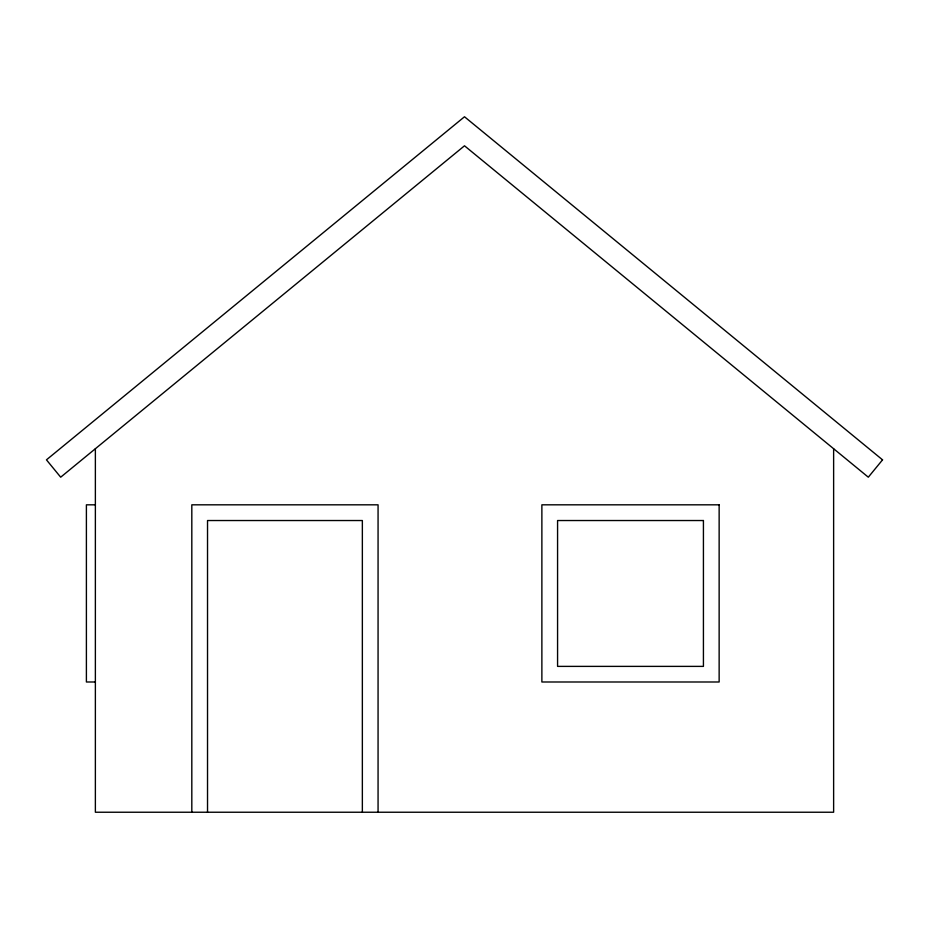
<?xml version="1.0" encoding="UTF-8"?>
<svg xmlns="http://www.w3.org/2000/svg" width="929" height="929" viewBox="0 0 929 929"><rect width="100%" height="100%" fill="white"/><g stroke="black" fill="none" stroke-linecap="round" stroke-linejoin="round"><path stroke-width="1.39" d="M95.373 504.819L86.397 504.819L86.397 681.991L95.373 681.991M833.627 448.719L833.627 812.236L95.373 812.236L95.373 448.719M378.068 812.236L378.068 504.819L191.815 504.819L191.815 812.236M362.356 812.236L362.356 520.53L207.527 520.53L207.527 812.236M882.55 459.843L868.313 477.192L464.5 145.795L60.687 477.192L46.45 459.843L464.5 116.764L882.55 459.843M719.139 504.819L541.874 504.819L541.874 681.991L719.139 681.991L719.139 504.819M703.427 520.53L557.574 520.53L557.574 666.383L703.427 666.383L703.427 520.53"/></g></svg>
